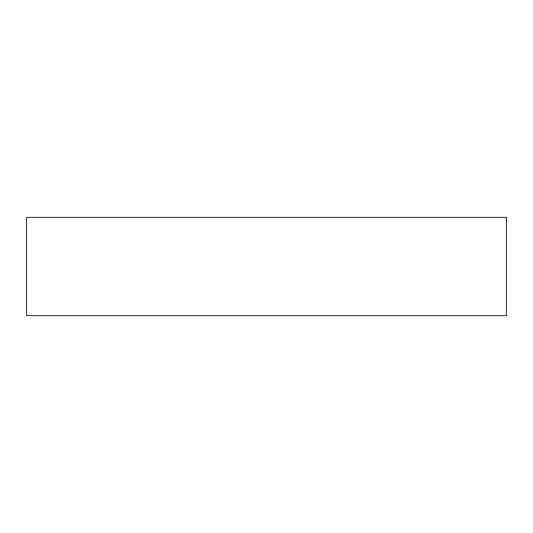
<?xml version="1.0" encoding="UTF-8"?>
<svg xmlns="http://www.w3.org/2000/svg" width="533" height="533" viewBox="0 0 533 533"><rect width="100%" height="100%" fill="white"/><g stroke="black" fill="none" stroke-linecap="round" stroke-linejoin="round"><path stroke-width="0.8" d="M506.35 217.297L26.65 217.297L26.65 315.703L506.35 315.703L506.35 217.297"/></g></svg>
